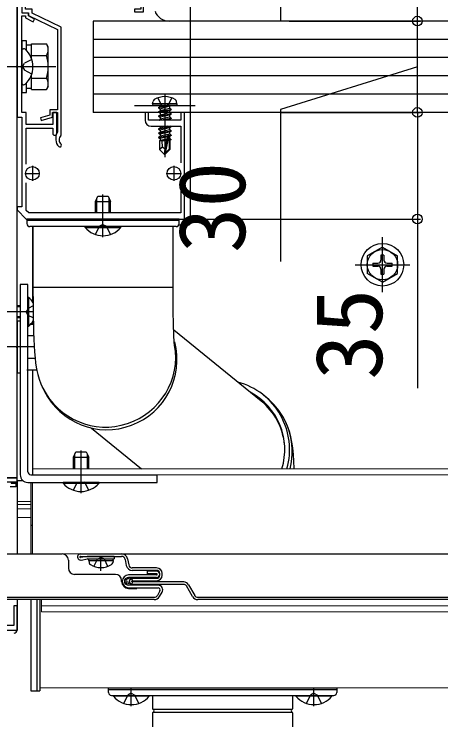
# Model space of a CAD drawing. Units: millimetres, scale not verified. Extents: x -1312 to 1312, y -1957 to 1945.
# Drawn here: x -704.5 to -562, y -608.3 to -376.5 of the extents above; entities that cross this region are included whole.
import ezdxf
from ezdxf.enums import TextEntityAlignment as Align

# ---------------------------------------------------------------- set-up
doc = ezdxf.new("R2010")
doc.units = ezdxf.units.MM
doc.header["$LTSCALE"] = 10
for name, color, linetype in [('0-3_YKK_11', 7, 'Continuous'), ('0-5_YKK_13', 4, 'Continuous'), ('0-6_YKK_D', 6, 'Continuous')]:
    doc.layers.add(name, color=color, linetype=linetype)
doc.layers.add('0-4_YKK_12', color=2, linetype='Continuous', lineweight=18)
doc.styles.add('ＭＳ ゴシック', font='')
doc.styles.get('ＭＳ ゴシック').set_extended_font_data('MS Gothic')

msp = doc.modelspace()

# ---------------------------------------------------------------- linework, layer by layer
at = {"layer": '0-3_YKK_11'}
for p, q in [((-690.8, -417), (-690.8, -417.8)), ((-698.5, -426.3), (-698.5, -431.3)), ((-652, -426.3), (-652, -431.3)), ((-701, -428.8), (-696, -428.8)), ((-654.5, -428.8), (-649.5, -428.8))]:
    msp.add_line(p, q, dxfattribs=at)
for points in [[(-734, -528.8), (-703.5, -528.8), (-703.5, -486.26), (-703.62, -486.08), (-703.62, -485.53), (-703.5, -485.34), (-703.5, -394.26), (-703.62, -394.08), (-703.62, -393.53), (-703.5, -393.34), (-703.5, -365.3)], [(-703.5, -365.3), (-703.5, -410.3), (-702, -410.3), (-702, -439.8), (-703.5, -439.8), (-703.5, -440.8), (-700.5, -443.8), (-648.5, -443.8), (-648.5, -408.8), (-649.7, -408.8), (-649.7, -411.3), (-660.3, -411.3), (-660.3, -408.8), (-661.5, -408.8), (-661.5, -411.3)], [(-663, -372.3), (-702, -372.3), (-702, -376.1), (-699.8, -376.1), (-699.8, -377), (-690.2, -381.5), (-690.2, -407.9), (-692.8, -407.9), (-692.8, -409.71), (-695.86, -410.52), (-695.64, -411.39), (-691.9, -410.4), (-691.9, -408.8), (-690.2, -408.8), (-690.2, -415.1), (-690.25, -415.28)], [(-689.1, -416.41), (-689, -416.19), (-689, -380.74), (-698.6, -376.24), (-698.6, -374.9), (-700.8, -374.9), (-700.8, -373.5), (-662.9, -373.5), (-662.9, -374.9), (-665, -374.9), (-665, -375.8), (-662, -375.8), (-662, -373.3)], [(-690.5, -415.65), (-690.5, -408.8), (-691.8, -408.8), (-691.8, -412.8), (-700.5, -412.8), (-700.5, -408.8), (-702, -408.8), (-702, -394.26), (-702.12, -394.08), (-702.12, -393.53), (-702, -393.34), (-702, -377.1), (-700.8, -377.1), (-700.8, -377.71), (-698.23, -379.05), (-697.77, -378.16), (-699.8, -377.1), (-699.8, -376.1)], [(-700.5, -425.74), (-700.5, -414), (-691.8, -414), (-691.8, -415.65)], [(-659.5, -413.3), (-649.7, -413.3), (-649.7, -425.4)], [(-649.7, -432.2), (-649.7, -441.8), (-699.67, -441.8), (-700.5, -440.97), (-700.5, -431.86)], [(-734, -571.6), (-745.9, -571.6), (-745.9, -577.4), (-755.94, -577.4), (-762.1, -571.45), (-762.1, -553.8), (-723.96, -553.8), (-723.77, -553.68), (-723.23, -553.68), (-723.04, -553.8), (-716.5, -553.8), (-716.5, -530.1), (-709.96, -530.1), (-709.77, -529.98), (-709.23, -529.98), (-709.04, -530.1), (-703.5, -530.1), (-703.5, -528.8), (-734, -528.8), (-734, -526.8), (-733.5, -526.8), (-729.97, -525.82), (-730.04, -525.3), (-734.2, -525.3)], [(-732.5, -578.8), (-703.5, -578.8), (-703.5, -570.8), (-704.6, -570.8), (-704.6, -577.3), (-731.3, -577.3), (-731.3, -571.4)]]:
    msp.add_lwpolyline(points, dxfattribs=at)
for centre, radius, start, end in [((-659.5, -411.3), 2, 180, 270), ((-691.15, -415.65), 0.65, 180, 270), ((-691.15, -415.65), 0.65, 270, 360), ((-687.8, -417), 3, 144.9032, 180), ((-687.8, -417.8), 1.9, 132.9859, 227.0271), ((-687.8, -417.8), 3, 180, 227.0271), ((-689.47, -419.59), 0.55, 330, 47.0271), ((-689.47, -419.59), 0.55, 227.0271, 330)]:
    msp.add_arc(centre, radius, start, end, dxfattribs=at)
at = {"layer": '0-4_YKK_12'}
for p, q in [((-562, -525.8), (-698.5, -525.8)), ((-698.5, -525.8), (-698.5, -527.8)), ((-562, -525.8), (-616, -525.8)), ((-562, -527.8), (-698.5, -527.8)), ((-698.5, -530.3), (-698.5, -553.8)), ((-699, -536.6), (-703.5, -536.6)), ((-699, -537.6), (-703.5, -537.6)), ((-699, -539), (-703.5, -539)), ((-699, -541.8), (-703.5, -541.8)), ((-562, -553.8), (-698.5, -553.8)), ((-562, -553.8), (-695.5, -553.8)), ((-696, -597.8), (-696, -568.8)), ((-695.5, -572.8), (-695.5, -568.8)), ((-562, -570.8), (-695.5, -570.8)), ((-562, -572.8), (-695.5, -572.8)), ((-562, -597.8), (-696, -597.8))]:
    msp.add_line(p, q, dxfattribs=at)
at = {"layer": '0-5_YKK_13'}
for p, q in [((-562, -378.8), (-653.53, -378.8)), ((-700.4, -385.3), (-702, -385.3)), ((-700.4, -388.52), (-700.4, -385.3)), ((-698.8, -386.75), (-700.4, -386.75)), ((-698.8, -391.07), (-698.8, -386.3)), ((-698.8, -386.3), (-693.88, -386.3)), ((-693.3, -387.3), (-693.88, -386.3)), ((-562, -384.8), (-678.5, -384.8)), ((-702, -388.55), (-702, -399.05)), ((-701.45, -387.9), (-701.26, -387.9)), ((-693.3, -400.3), (-693.3, -387.3)), ((-698.67, -391.43), (-701.13, -392.66)), ((-698.8, -390.05), (-693.88, -390.05)), ((-562, -390.8), (-678.5, -390.8)), ((-690.8, -393.8), (-718.91, -393.8)), ((-701.74, -393.8), (-701.13, -392.66)), ((-701.74, -393.8), (-701.13, -394.95)), ((-698.67, -396.17), (-701.13, -394.95)), ((-698.8, -401.31), (-698.8, -396.53)), ((-698.8, -397.55), (-693.88, -397.55)), ((-562, -396.8), (-678.5, -396.8)), ((-702, -399.05), (-702, -399.16)), ((-701.45, -399.7), (-701.26, -399.7)), ((-700.4, -400.85), (-698.8, -400.85)), ((-693.3, -400.3), (-693.88, -401.31)), ((-698.8, -401.31), (-693.88, -401.31)), ((-562, -402.8), (-678.5, -402.8)), ((-655, -402.6), (-655, -423.5)), ((-659, -406), (-658.86, -405.2)), ((-651, -406), (-651.14, -405.2)), ((-665, -406.5), (-645, -406.5)), ((-651, -406), (-659, -406)), ((-659, -406), (-658.91, -406.5)), ((-651.09, -406.5), (-658.91, -406.5)), ((-657.1, -407.15), (-653.5, -406.55)), ((-653.5, -406.65), (-657.1, -407.25)), ((-657.1, -407.15), (-656.55, -406.84)), ((-657.1, -407.15), (-657.1, -407.25)), ((-657.1, -407.15), (-657.1, -407.25)), ((-657.1, -407.25), (-656.55, -407.57)), ((-657.1, -408.55), (-652.9, -407.85)), ((-652.9, -407.95), (-657.1, -408.65)), ((-653.5, -406.55), (-656.55, -406.84)), ((-656.55, -407.57), (-653.5, -406.65)), ((-656.55, -406.7), (-656.55, -406.84)), ((-653.45, -407.54), (-656.55, -408.24)), ((-656.55, -407.57), (-656.55, -408.24)), ((-653.5, -406.55), (-653.5, -406.65)), ((-653.45, -406.7), (-653.45, -407.54)), ((-652.9, -407.85), (-653.45, -407.54)), ((-652.9, -407.95), (-653.45, -408.27)), ((-652.9, -407.85), (-652.9, -407.95)), ((-651, -406), (-651.09, -406.5)), ((-562, -408.8), (-678.5, -408.8)), ((-657.1, -408.55), (-656.55, -408.24)), ((-657.1, -408.55), (-657.1, -408.65)), ((-657.1, -408.65), (-656.55, -408.97)), ((-657.1, -409.95), (-652.9, -409.25)), ((-652.9, -409.35), (-657.1, -410.05)), ((-657.1, -409.95), (-656.55, -409.64)), ((-657.1, -409.95), (-657.1, -410.05)), ((-657.1, -410.05), (-656.55, -410.37)), ((-653.45, -408.27), (-656.55, -408.97)), ((-653.45, -408.94), (-656.55, -409.64)), ((-656.55, -408.97), (-656.55, -409.64)), ((-653.45, -408.27), (-653.45, -408.94)), ((-652.9, -409.25), (-653.45, -408.94)), ((-653.45, -409.67), (-653.45, -410.34)), ((-652.9, -409.25), (-652.9, -409.35)), ((-657.01, -411.3), (-656.55, -411.04)), ((-656.79, -411.3), (-652.9, -410.65)), ((-653.45, -410.34), (-656.55, -411.04)), ((-656.55, -410.37), (-656.55, -411.04)), ((-652.9, -410.75), (-656.19, -411.3)), ((-652.9, -410.65), (-653.45, -410.34)), ((-653.45, -411.07), (-653.45, -411.3)), ((-652.9, -410.65), (-652.9, -410.75)), ((-657.1, -414.15), (-652.9, -413.45)), ((-652.9, -413.55), (-657.1, -414.25)), ((-657.1, -414.15), (-656.55, -413.84)), ((-657.1, -414.15), (-657.1, -414.25)), ((-657.1, -414.25), (-656.55, -414.57)), ((-657.1, -415.55), (-652.9, -414.85)), ((-654.19, -413.3), (-656.55, -413.84)), ((-656.55, -413.3), (-656.55, -413.84)), ((-653.45, -414.54), (-656.55, -415.24)), ((-656.55, -414.57), (-656.55, -415.24)), ((-653.45, -413.87), (-653.45, -414.54)), ((-652.9, -414.85), (-653.45, -414.54)), ((-652.9, -413.45), (-653.16, -413.3)), ((-652.9, -413.45), (-652.9, -413.55)), ((-652.9, -414.85), (-652.9, -414.95)), ((-652.9, -414.95), (-657.1, -415.65)), ((-657.1, -415.55), (-656.55, -415.24)), ((-657.1, -415.55), (-657.1, -415.65)), ((-657.1, -415.65), (-656.55, -415.97)), ((-657.1, -416.95), (-654.07, -416.45)), ((-654.1, -416.55), (-657.1, -417.05)), ((-657.1, -416.95), (-656.55, -416.64)), ((-657.1, -416.95), (-657.1, -417.05)), ((-657.1, -417.05), (-656.55, -417.37)), ((-653.45, -415.94), (-656.55, -416.64)), ((-656.55, -415.97), (-656.55, -416.64)), ((-654.16, -416.83), (-656.55, -417.37)), ((-654.09, -416.5), (-655, -420.88)), ((-653.67, -416.38), (-654.85, -422.08)), ((-653.67, -416.38), (-652.9, -416.25)), ((-652.9, -416.35), (-653.61, -416.47)), ((-653.6, -416.55), (-653.6, -420.83)), ((-653.45, -415.27), (-653.45, -415.94)), ((-652.9, -416.25), (-653.45, -415.94)), ((-653.45, -416.67), (-653.45, -417.34)), ((-652.9, -416.25), (-652.9, -416.35)), ((-656.7, -418.1), (-656.55, -418.04)), ((-656.7, -418.1), (-656.7, -420.95)), ((-654.42, -418.1), (-656.7, -418.1)), ((-656.55, -417.37), (-656.55, -418.04)), ((-654.3, -417.53), (-656.55, -418.04)), ((-654.37, -417.82), (-656.08, -418.1)), ((-654.42, -418.09), (-654.5, -418.1)), ((-653.45, -417.34), (-653.6, -417.37)), ((-653, -417.6), (-653.6, -417.69)), ((-653, -417.81), (-653.6, -417.93)), ((-653.3, -418.1), (-653.6, -418.1)), ((-653, -417.6), (-653.45, -417.34)), ((-653, -417.81), (-653.3, -417.98)), ((-653.3, -417.98), (-653.3, -420.95)), ((-653, -417.6), (-653, -417.81)), ((-655.74, -420.15), (-656.7, -420.95)), ((-655.15, -422.5), (-656.7, -420.95)), ((-655, -420.88), (-655.15, -422.5)), ((-655, -420.88), (-655, -422.5)), ((-653.6, -420.83), (-654.85, -422.08)), ((-654.85, -422.5), (-653.3, -420.95)), ((-653.3, -420.95), (-653.6, -420.83)), ((-655.15, -422.5), (-654.85, -422.5)), ((-654.85, -422.08), (-654.85, -422.5)), ((-677.8, -438), (-677, -436.3)), ((-677.8, -441.8), (-677.8, -438)), ((-677.8, -438), (-672.8, -438)), ((-677.37, -441.8), (-677.37, -437.08)), ((-677, -436.3), (-673.6, -436.3)), ((-675.3, -449.8), (-675.3, -435.8)), ((-673.6, -436.3), (-672.8, -438)), ((-673.23, -441.8), (-673.23, -437.08)), ((-672.8, -441.8), (-672.8, -438)), ((-700.3, -443.8), (-700.3, -445.3)), ((-650.3, -443.8), (-700.3, -443.8)), ((-650.3, -444.3), (-700.3, -444.3)), ((-650.3, -445.3), (-650.3, -443.8)), ((-675.3, -446.3), (-699.3, -446.3)), ((-698.5, -446.8), (-698.5, -470.96)), ((-698.3, -446.3), (-698.3, -466.3)), ((-669.4, -446.3), (-681.2, -446.3)), ((-681.2, -446.55), (-681.2, -446.3)), ((-681.2, -446.55), (-669.4, -446.55)), ((-677.8, -448.88), (-676.45, -446.17)), ((-675.3, -445.56), (-676.45, -446.17)), ((-675.3, -445.56), (-674.16, -446.17)), ((-651.3, -446.3), (-675.3, -446.3)), ((-672.8, -448.88), (-674.16, -446.17)), ((-669.4, -446.55), (-669.4, -446.3)), ((-652.3, -466.3), (-652.3, -446.3)), ((-647.5, -445.8), (-650.43, -445.8)), ((-583.5, -467.8), (-583.5, -449.8)), ((-583.5, -453.05), (-588.5, -455.94)), ((-583.5, -453.05), (-578.5, -455.94)), ((-588.5, -455.94), (-588.5, -461.67)), ((-584, -455.65), (-584, -457.3)), ((-583, -455.65), (-584, -455.65)), ((-583, -455.65), (-583, -457.3)), ((-578.5, -461.67), (-578.5, -455.94)), ((-592.5, -458.8), (-574.5, -458.8)), ((-586.65, -458.3), (-585, -458.3)), ((-586.65, -458.3), (-586.65, -459.3)), ((-582, -458.3), (-580.35, -458.3)), ((-580.35, -459.3), (-580.35, -458.3)), ((-586.65, -459.3), (-585, -459.3)), ((-584, -460.3), (-584, -461.95)), ((-583, -460.3), (-583, -461.95)), ((-582, -459.3), (-580.35, -459.3)), ((-583.5, -464.55), (-588.5, -461.67)), ((-584, -461.95), (-583, -461.95)), ((-583.5, -464.55), (-578.5, -461.67)), ((-702.5, -465.3), (-702.5, -527.8)), ((-700, -465.3), (-702.5, -465.3)), ((-700, -526.8), (-700, -465.3)), ((-652.3, -466.3), (-698.3, -466.3)), ((-700, -469.55), (-700, -479.05)), ((-699.77, -469.55), (-700, -469.55)), ((-699.77, -469.55), (-699.77, -479.05)), ((-702.5, -472.3), (-703.5, -472.3)), ((-702.5, -472.68), (-703.5, -472.68)), ((-698.27, -472.34), (-699.91, -473.16)), ((-698.24, -474.3), (-710.55, -474.3)), ((-699.91, -473.16), (-700.52, -474.3)), ((-699.91, -475.45), (-700.52, -474.3)), ((-702.5, -475.92), (-703.5, -475.92)), ((-702.5, -476.3), (-703.5, -476.3)), ((-702.5, -477.3), (-703.5, -477.3)), ((-698.21, -476.3), (-699.91, -475.45)), ((-699.77, -479.05), (-700, -479.05)), ((-698.99, -478.3), (-698.16, -478.3)), ((-698.5, -477.65), (-698.5, -478.3)), ((-700, -482.05), (-698.05, -482.05)), ((-623.31, -503.62), (-652.08, -480.28)), ((-697.88, -485.8), (-718.8, -485.8)), ((-700, -489.55), (-697.6, -489.55)), ((-700.3, -493.31), (-697.06, -493.31)), ((-698.5, -493.31), (-698.5, -527.8)), ((-695.03, -499.37), (-694.6, -500.24)), ((-621.62, -502.41), (-622.48, -501.72)), ((-621.62, -502.41), (-621.46, -502.55)), ((-679.1, -512.44), (-662.63, -525.8)), ((-685, -522), (-684.2, -520.3)), ((-684.57, -525.8), (-684.57, -521.08)), ((-684.2, -520.3), (-680.8, -520.3)), ((-682.5, -533.8), (-682.5, -519.8)), ((-680.8, -520.3), (-680, -522)), ((-680.43, -525.8), (-680.43, -521.08)), ((-685, -525.8), (-685, -522)), ((-685, -522), (-680, -522)), ((-680, -525.8), (-680, -522)), ((-699, -527.8), (-657.5, -527.8)), ((-703.5, -530.4), (-705.54, -530.4)), ((-703.8, -530.7), (-705.52, -530.7)), ((-703.5, -530.4), (-703.8, -530.7)), ((-703.8, -531.7), (-703.8, -530.7)), ((-701.5, -529.8), (-703.5, -529.8)), ((-703.5, -529.8), (-703.5, -530.4)), ((-703.5, -530.4), (-703.5, -531.7)), ((-699, -530.3), (-699, -553.8)), ((-676.6, -530.3), (-688.4, -530.3)), ((-688.4, -530.55), (-688.4, -530.3)), ((-688.4, -530.55), (-676.6, -530.55)), ((-685, -532.88), (-683.64, -530.17)), ((-680, -532.88), (-681.35, -530.17)), ((-676.6, -530.55), (-676.6, -530.3)), ((-705.75, -531.7), (-703.8, -531.7)), ((-703.5, -531.7), (-703.8, -531.7)), ((-703.5, -531.7), (-703.5, -553.8)), ((-699, -544.3), (-698.5, -544.3)), ((-682.68, -553.8), (-669.18, -553.8)), ((-669.18, -553.8), (-562, -553.8)), ((-686.68, -555.8), (-686.68, -558.5)), ((-682.68, -554.6), (-669.18, -554.6)), ((-680.46, -554.61), (-682.65, -555)), ((-682.51, -555.79), (-680.39, -555.41)), ((-679.68, -554.6), (-680.32, -554.6)), ((-680.25, -555.4), (-671.68, -555.4)), ((-671.68, -554.6), (-679.99, -554.6)), ((-679.97, -555.9), (-679.88, -555.4)), ((-679.97, -555.9), (-679.83, -556.7)), ((-679.97, -555.9), (-671.97, -555.9)), ((-679.88, -555.4), (-672.06, -555.4)), ((-675.97, -559.3), (-675.97, -555.4)), ((-671.97, -555.9), (-672.11, -556.7)), ((-671.97, -555.9), (-672.06, -555.4)), ((-671.68, -554.6), (-671.68, -555.4)), ((-668, -555.59), (-667.64, -557.56)), ((-667.21, -555.44), (-666.85, -557.42)), ((-657.68, -558.4), (-665.67, -558.4)), ((-671.18, -560.5), (-684.68, -560.5)), ((-657.68, -560.7), (-666.88, -560.7)), ((-657.68, -559.2), (-665.67, -559.2)), ((-660.68, -560.3), (-660.68, -559.5)), ((-657.68, -559.5), (-660.68, -559.5)), ((-657.68, -560.3), (-660.68, -560.3)), ((-656.68, -560.8), (-656.68, -560.2)), ((-655.88, -560.8), (-655.88, -560.2)), ((-669.18, -562.8), (-669.18, -562.5)), ((-657.68, -561.5), (-666.88, -561.5)), ((-665.68, -561.8), (-657.68, -561.8)), ((-665.68, -562.6), (-657.68, -562.6)), ((-648.76, -563), (-665.68, -563)), ((-657.18, -564.1), (-666.88, -564.1)), ((-666.88, -564.9), (-657.18, -564.9)), ((-666.88, -565.1), (-664.18, -565.1)), ((-648.76, -563.8), (-665.68, -563.8)), ((-645.88, -567.8), (-647.9, -564.3)), ((-647.21, -563.9), (-645.18, -567.4)), ((-656.58, -565.95), (-657.42, -567.4)), ((-656.72, -567.8), (-655.89, -566.35)), ((-733.5, -568), (-658.45, -568)), ((-658.45, -568.8), (-733.5, -568.8)), ((-703.5, -568.8), (-703.5, -578.8)), ((-699, -568.8), (-699, -598.8)), ((-697, -568.8), (-697, -598.8)), ((-697, -568.8), (-697, -598.8)), ((-696, -568.8), (-696, -598.8)), ((-644.15, -568), (-562, -568)), ((-562, -568.8), (-644.15, -568.8)), ((-673.5, -597.8), (-598.5, -597.8)), ((-666, -603.8), (-666, -597.8)), ((-606, -603.8), (-606, -597.8)), ((-699, -598.8), (-697, -598.8)), ((-697, -598.8), (-696, -598.8)), ((-673.5, -598.3), (-598.5, -598.3)), ((-672.5, -600.3), (-599.5, -600.3)), ((-671.9, -600.3), (-660.1, -600.3)), ((-671.9, -600.55), (-671.9, -600.3)), ((-668.5, -602.88), (-667.15, -600.17)), ((-666, -599.56), (-667.15, -600.17)), ((-666, -599.56), (-664.86, -600.17)), ((-663.5, -602.88), (-664.86, -600.17)), ((-660.1, -600.55), (-660.1, -600.3)), ((-659, -600.3), (-613, -600.3)), ((-659, -600.3), (-659, -604.63)), ((-613, -600.3), (-613, -604.63)), ((-611.9, -600.3), (-600.1, -600.3)), ((-611.9, -600.55), (-611.9, -600.3)), ((-608.5, -602.88), (-607.15, -600.17)), ((-606, -599.56), (-607.15, -600.17)), ((-606, -599.56), (-604.86, -600.17)), ((-603.5, -602.88), (-604.86, -600.17)), ((-600.1, -600.55), (-600.1, -600.3)), ((-660.1, -600.55), (-671.9, -600.55)), ((-600.1, -600.55), (-611.9, -600.55)), ((-658.9, -604.8), (-613.1, -604.8)), ((-659, -605.97), (-659, -620.3)), ((-658.9, -605.8), (-613.1, -605.8)), ((-613, -605.97), (-613, -620.3))]:
    msp.add_line(p, q, dxfattribs=at)
for points in [[(-646.5, -444.8), (-646.5, -408.8), (-646.5, -357.8)], [(-562, -378.8), (-678.5, -378.8), (-678.5, -408.8)], [(-702, -385.3), (-702, -402.3), (-700.4, -402.3), (-700.4, -399.09)], [(-702, -388.45), (-702, -388.55), (-702, -388.9)], [(-657.3, -404.02), (-656.15, -406.34), (-655, -406.95)], [(-652.7, -404.02), (-653.86, -406.34), (-655, -406.95)], [(-652.9, -409.35), (-653.45, -409.67), (-656.55, -410.37)], [(-652.9, -410.75), (-653.45, -411.07), (-654.47, -411.3)], [(-652.9, -413.55), (-653.45, -413.87), (-656.55, -414.57)], [(-652.9, -414.95), (-653.45, -415.27), (-656.55, -415.97)], [(-652.9, -416.35), (-653.45, -416.67), (-653.6, -416.7)], [(-655, -420.88), (-655.74, -420.15), (-655.9, -418.1)], [(-698.3, -466.3), (-698.3, -467.78), (-698.28, -470.57), (-698.25, -473.31), (-698.21, -475.98), (-698.16, -478.54), (-698.09, -480.97), (-698, -483.26), (-697.9, -485.41), (-697.78, -487.46), (-697.61, -489.52), (-697.44, -491), (-697.23, -492.43), (-697.01, -493.6), (-696.7, -494.9), (-696.27, -496.35), (-695.67, -497.96), (-695.03, -499.37)], [(-651.81, -485.19), (-651.81, -485.19), (-651.83, -484.97), (-651.87, -484.47), (-651.93, -483.65), (-651.99, -482.51), (-652.05, -481.05), (-652.12, -479.31), (-652.17, -477.32), (-652.22, -475.12), (-652.26, -472.76), (-652.28, -470.28), (-652.3, -467.74), (-652.3, -466.3)], [(-703.5, -477.3), (-703.5, -494.3), (-702.5, -494.3)], [(-695.03, -499.37), (-695.22, -498.97), (-695.23, -498.97)], [(-612.47, -525.8), (-612.61, -523.23), (-612.75, -521.2), (-612.96, -519), (-613.14, -517.67), (-613.33, -516.53), (-613.6, -515.28), (-613.97, -513.91), (-614.49, -512.35), (-615.24, -510.56), (-616.26, -508.65), (-617.52, -506.73), (-619.02, -504.88), (-620.75, -503.16), (-621.62, -502.41)], [(-700, -530.3), (-657.5, -530.3), (-657.5, -527.8)], [(-733.5, -568.8), (-733.5, -553.8), (-688.68, -553.8)], [(-678.27, -557.88), (-677.11, -555.56), (-675.97, -554.96)], [(-673.67, -557.88), (-674.82, -555.56), (-675.97, -554.96)], [(-673.5, -599.3), (-673.5, -598.3), (-673.5, -597.8)], [(-598.5, -597.8), (-598.5, -598.3), (-598.5, -599.3)]]:
    msp.add_lwpolyline(points, dxfattribs=at)
for centre, radius in [((-698.5, -428.8), 2.25), ((-652, -428.8), 2.25), ((-583.5, -458.8), 7), ((-583.5, -458.8), 5), ((-666.88, -562.8), 1.3), ((-667.56, -562.29), 0.1), ((-667.46, -563), 0.1), ((-667.03, -561.87), 0.1), ((-666.68, -562.79), 0.1), ((-666.17, -562.09), 0.1), ((-665.77, -562.8), 0.1), ((-667.56, -563.49), 0.1), ((-666.9, -563.39), 0.1), ((-666.27, -563.59), 0.1)]:
    msp.add_circle(centre, radius, dxfattribs=at)
for centre, radius, start, end in [((-653.53, -373.8), 5, 200.4873, 270), ((-696.62, -388.17), 3.32, 325.6157, 34.3843), ((-701.45, -388.45), 0.545, 90, 180), ((-701.26, -388.45), 0.55, 48.4392, 90), ((-706, -393.8), 7.7, 311.5608, 48.4392), ((-705.72, -393.8), 12.42, 342.4121, 17.5879), ((-696.62, -399.43), 3.32, 325.6157, 34.3843), ((-701.45, -399.16), 0.545, 180, 270), ((-701.26, -399.15), 0.55, 270, 311.5608), ((-657.97, -405.36), 0.9, 122.0559, 170), ((-655, -410.1), 6.5, 57.9441, 122.0559), ((-652.03, -405.36), 0.9, 10, 57.9441), ((-656.75, -406.7), 0.2, 0, 90), ((-653.25, -406.7), 0.2, 90, 180), ((-653.85, -416.55), 0.248, 0, 167.191), ((-647.5, -444.8), 1, 270, 0), ((-699.3, -445.3), 1, 180, 270), ((-697.5, -446.8), 1, 150, 180), ((-675.3, -441.6), 7.7, 219.9831, 320.0169), ((-651.3, -445.3), 1, 270, 0), ((-585, -457.3), 1, 270, 0), ((-582, -457.3), 1, 180, 270), ((-585, -460.3), 1, 0, 90), ((-582, -460.3), 1, 90, 180), ((-703.6, -474.3), 6.1, 29.2095, 51.1407), ((-703.6, -474.3), 6.1, 308.8594, 332.5365), ((-674, -489.99), 23.01, 206.4417, 14.6513), ((-674.43, -489.12), 23.01, 206.4419, 9.869), ((-636.94, -519.54), 22.95, 344.1708, 75.0317), ((-636.99, -519.57), 21.4, 343.0556, 61.9637), ((-636.07, -520.23), 21.34, 52.4365, 62.0607), ((-636.09, -520.24), 22.96, 345.9839, 50.4035), ((-636.51, -519.89), 20.95, 5.2773, 50.943), ((-700, -527.8), 2.5, 180, 270), ((-699, -526.8), 1, 180, 270), ((-682.5, -525.6), 7.7, 219.9831, 320.0169), ((-688.68, -555.8), 2, 0, 90), ((-682.68, -554.8), 1, 90, 280), ((-669.18, -555.8), 2, 10.386, 90), ((-682.68, -554.8), 0.2, 90, 280), ((-680.32, -555.4), 0.8, 90, 100), ((-680.25, -556.2), 0.8, 90, 100), ((-669.18, -555.8), 1.2, 10.386, 90), ((-684.68, -558.5), 2, 180, 270), ((-678.94, -556.55), 0.9, 190, 237.9441), ((-675.97, -551.8), 6.5, 237.9441, 302.0559), ((-672.99, -556.55), 0.9, 302.0559, 350), ((-665.67, -557.2), 2, 190.386, 270), ((-665.67, -557.2), 1.2, 190.386, 270), ((-657.68, -560.2), 1.8, 0, 90), ((-671.18, -562.5), 2, 0, 90), ((-666.88, -562.8), 2.1, 90, 180), ((-657.68, -560.2), 1, 0, 90), ((-657.68, -560.5), 1, 0, 90), ((-657.68, -560.5), 0.2, 360, 90), ((-657.68, -560.5), 0.2, 270, 0), ((-657.68, -560.5), 1, 270, 0), ((-657.68, -560.8), 1, 270, 0), ((-657.68, -560.8), 1.8, 270, 0), ((-666.88, -562.8), 2.3, 180, 270), ((-666.88, -562.8), 2.1, 180, 270), ((-666.88, -562.8), 1.3, 90, 180), ((-666.88, -562.8), 1.3, 180, 270), ((-665.68, -562.8), 1, 90, 180), ((-665.68, -562.8), 1, 180, 270), ((-665.68, -562.8), 0.2, 90, 180), ((-665.68, -562.8), 0.2, 180, 270), ((-648.76, -564.8), 1.8, 30, 90), ((-657.18, -565.6), 1.5, 330, 90), ((-657.18, -565.6), 0.7, 330, 90), ((-648.76, -564.8), 1, 30, 90), ((-658.45, -566.8), 1.2, 270, 330), ((-658.45, -566.8), 2, 270, 330), ((-644.15, -566.8), 2, 210, 270), ((-644.15, -566.8), 1.2, 210, 270), ((-672.5, -599.3), 1, 180, 270), ((-599.5, -599.3), 1, 270, 0), ((-666, -595.6), 7.7, 219.9831, 320.0169), ((-606, -595.6), 7.7, 219.9831, 320.0169), ((-658.8, -604.63), 0.2, 180, 253.3984), ((-659, -605.3), 0.5, 286.6015, 73.3984), ((-613, -605.3), 0.5, 106.6016, 253.3984), ((-613.2, -604.63), 0.2, 286.6015, 0), ((-658.8, -605.97), 0.2, 106.6016, 180), ((-613.2, -605.97), 0.2, 0, 73.3984)]:
    msp.add_arc(centre, radius, start, end, dxfattribs=at)
msp.add_ellipse((-704.5, -578.8), major_axis=(0.71, -0.71), ratio=0.99628, start_param=5.499651, end_param=7.06672, dxfattribs=at)
at = {"layer": '0-6_YKK_D'}
for p, q in [((-617, -372.3), (-617, -378.68)), ((-614.18, -378.8), (-571, -378.8)), ((-614.18, -378.8), (-571, -378.8)), ((-572, -408.8), (-572, -378.8)), ((-616.67, -408.8), (-571, -408.8)), ((-616.67, -408.8), (-571, -408.8)), ((-647.8, -443.8), (-571, -443.8))]:
    msp.add_line(p, q, dxfattribs=at)
for points in [[(-572, -378.8), (-572, -363.8), (-572, -310.61)], [(-572, -393.8), (-617, -407.86), (-617, -457.74)], [(-572, -408.8), (-572, -443.8), (-572, -499.38)]]:
    msp.add_lwpolyline(points, dxfattribs=at)
for centre in [(-572, -378.8), (-572, -378.8), (-572, -408.8), (-572, -408.8), (-572, -443.8)]:
    msp.add_circle(centre, 1.59, dxfattribs=at)

# ---------------------------------------------------------------- texts
at = {"layer": '0-6_YKK_D', "style": 'ＭＳ ゴシック'}
for s, p in [('30', (-622, -454.96)), ('35', (-577, -496.6))]:
    msp.add_text(s, height=21.99, rotation=90, dxfattribs=at).set_placement(p, align=Align.BOTTOM_LEFT)

doc.saveas('drawing.dxf')
